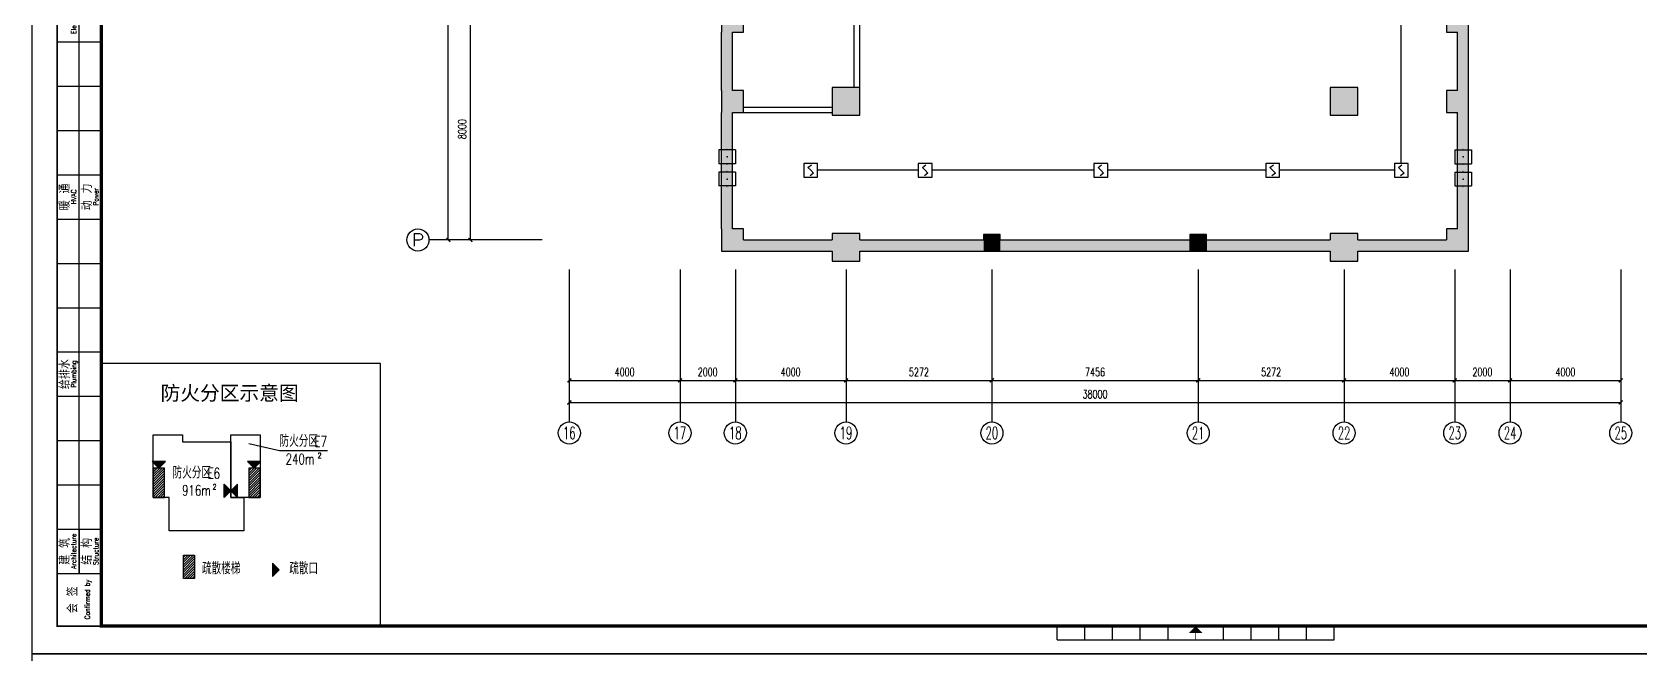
# Model space of a CAD drawing. Extents: x 190999 to 918899, y -200814 to 215286.
# Drawn here: x 190999 to 249101, y 155886 to 178335 of the extents above; entities that cross this region are included whole.
import ezdxf
from ezdxf.enums import TextEntityAlignment as Align

# ---------------------------------------------------------------- set-up
doc = ezdxf.new("R2010")
doc.units = 0
doc.header["$LTSCALE"] = 1000
doc.header["$MEASUREMENT"] = 0
doc.layers.get('Defpoints').update_dxf_attribs({"color": 1})
for name, color, linetype in [('00-EQUIP', 3, 'Continuous'), ('00-WIRE-4', 6, 'Continuous'), ('A-墙线', 2, 'Continuous'), ('AXIS', 3, 'Continuous'), ('AXIS_TEXT', 7, 'Continuous'), ('COLUMN', 2, 'Continuous'), ('PUB_HATCH', 250, 'Continuous'), ('PUB_TEXT', 7, 'Continuous'), ('WALL', 2, 'Continuous'), ('图框', 189, 'Continuous'), ('房间名称', 7, 'Continuous'), ('面积', 6, 'Continuous')]:
    doc.layers.add(name, color=color, linetype=linetype)
doc.styles.add('_TCH_AXIS', font='COMPLEX', dxfattribs={"bigfont": 'GBCBIG'})
doc.styles.add('_TCH_DIM', font='SIMPLEX', dxfattribs={"bigfont": 'GBCBIG'})
doc.styles.add('COMPLEX', font='COMPLEX')
doc.styles.add('DIM_FONT', font='SIMPLEX', dxfattribs={"width": 0.7, "bigfont": 'GBCBIG'})
doc.styles.add('HT', font='simhei.ttf')
doc.styles.get("Standard").update_dxf_attribs({"font": 'simhei.ttf'})
doc.styles.add('TKZ2_tjkts.shx', font='tjromant.shx', dxfattribs={"bigfont": 'tjkts.shx'})
doc.dimstyles.new('DIMN', dxfattribs={"dimtxt": 300, "dimasz": 100, "dimexe": 250, "dimexo": 300, "dimgap": 150, "dimtad": 1, "dimdec": 0, "dimzin": 0, "dimdsep": 46, "dimtxsty": 'DIM_FONT', "dimblk": 'ARCHTICK', "dimcen": 0.09, "dimclrt": 7, "dimazin": 2, "dimtfac": 1, "dimtdec": 0, "dimtix": 1, "dimtmove": 2, "dimatfit": 3, "dimfxl": 0, "dimtolj": 1, "dimtzin": 0, "dimarcsym": 0})
pattern_1 = [(45, (245909.43, 131715.776), (-44.90128, 44.90128), [])]

# ---------------------------------------------------------------- blocks, each defined once
blk = doc.blocks.new('TJAD_TK_A0')
at = {"layer": '图框'}
for p in [(2162, 399.3), (973, -441.7)]:
    blk.add_line(p, (973, 399.3), dxfattribs=at)
blk = doc.blocks.new('TJAD_TK_A1')
for p, q in [((517.38, 385.45), (517.38, 641.45)), ((509.38, 577.45), (525.38, 577.45)), ((509.38, 561.45), (525.38, 561.45)), ((509.38, 545.45), (525.38, 545.45)), ((509.38, 529.45), (525.38, 529.45)), ((509.38, 513.45), (525.38, 513.45)), ((509.38, 497.45), (525.38, 497.45)), ((509.38, 481.45), (525.38, 481.45)), ((509.38, 465.45), (525.38, 465.45)), ((509.38, 449.45), (525.38, 449.45)), ((509.38, 433.45), (525.38, 433.45)), ((509.38, 417.45), (525.38, 417.45)), ((509.38, 401.45), (525.38, 401.45)), ((517.38, 401.45), (517.38, 385.45)), ((509.38, 385.45), (525.38, 385.45))]:
    blk.add_line(p, q)
at = {"layer": '图框'}
for p, q in [((500.38, 356.45), (500.38, 950.45)), ((870.88, 361.45), (870.88, 366.45)), ((880.88, 361.45), (880.88, 366.45)), ((890.88, 361.45), (890.88, 366.45)), ((900.88, 361.45), (900.88, 366.45)), ((910.88, 361.45), (910.88, 366.45)), ((930.88, 361.45), (930.88, 366.45)), ((940.88, 361.45), (940.88, 366.45)), ((950.88, 361.45), (950.88, 366.45)), ((960.88, 361.45), (960.88, 366.45)), ((970.88, 361.45), (970.88, 366.45)), ((870.88, 361.45), (970.88, 361.45)), ((500.38, 356.45), (1341.38, 356.45))]:
    blk.add_line(p, q, dxfattribs=at)
at = {"layer": '图框', "const_width": 1.2}
blk.add_lwpolyline([(1331.38, 940.45), (525.38, 940.45), (525.38, 366.45), (1331.38, 366.45)], close=True, dxfattribs=at)
at = {"layer": '图框'}
for points, const_width in [([(525.38, 366.45), (509.38, 366.45), (509.38, 641.45), (525.38, 641.45)], 0.6), ([(920.88, 363.95), (920.88, 361.45)], 0.3)]:
    blk.add_lwpolyline(points, dxfattribs=dict(at, const_width=const_width))
blk.add_solid([(918.38, 363.95), (923.38, 363.95), (920.88, 366.45)], dxfattribs=at)
at = {"style": 'TKZ2_tjkts.shx', "width": 0.8}
for s, p in [('Electricity', (515.4, 585.45)), ('HVAC', (515.4, 521.45)), ('Power', (523.4, 521.45)), ('Plumbing', (515.4, 457.45)), ('Architecture', (515.4, 393.45)), ('Structure', (523.4, 393.45)), ('Confirmed by', (520.33, 376.06))]:
    blk.add_text(s, height=1.8, rotation=90, dxfattribs=at).set_placement(p, align=Align.MIDDLE_CENTER)
at = {"style": 'TKZ2_tjkts.shx'}
for s, p in [('暖 通', (512.17, 521.45)), ('动 力', (520.17, 521.45)), ('给排水', (512.17, 457.45)), ('建 筑', (512.17, 393.45)), ('结 构', (520.17, 393.45)), ('会 签', (515, 375.95))]:
    blk.add_text(s, height=3.6, rotation=90, dxfattribs=at).set_placement(p, align=Align.MIDDLE_CENTER)
blk = doc.blocks.new('_LINKPT1')
at = {"color": 0}
blk.add_line((0, 0), (0, 0), dxfattribs=at)
blk = doc.blocks.new('3S1KCGW2')
for p, q in [((0.5, 0.5), (-0.5, 0.5)), ((-0.5, 0.5), (-0.5, -0.5)), ((-0.2, 0.2), (0.05, 0.4)), ((0, 0), (-0.2, 0.2)), ((0, 0), (0.2, -0.2)), ((0.5, -0.5), (0.5, 0.5)), ((-0.5, -0.5), (0.5, -0.5)), ((0.2, -0.2), (-0.05, -0.4))]:
    blk.add_line(p, q)
at = {"const_width": 0.04, "flags": 128}
blk.add_lwpolyline([(-0.5, -0.5), (-0.5, 0.5), (0.5, 0.5), (0.5, -0.5)], close=True, dxfattribs=at)
at = {"xscale": 0.002, "yscale": 0.002, "zscale": 0.002}
for p in [(-0.5, 0), (0, 0.5), (0.5, 0), (0, -0.5)]:
    blk.add_blockref('_LINKPT1', p, dxfattribs=at)
at = {"flags": 9}
blk.add_attdef('A', (0, 0), '', height=0.00002, dxfattribs=at)
blk = doc.blocks.new('A$C4E7B0064')
for p, q in [((-600, 250), (-600, -250)), ((-600, 250), (0, 250)), ((0, 250), (0, -250)), ((-600, -250), (0, -250))]:
    blk.add_line(p, q)
at = {"const_width": 30}
for points in [[(-300, 250), (-300, 300)], [(-300, -250), (-300, -300)]]:
    blk.add_lwpolyline(points, dxfattribs=at)
blk.add_point((-300, 0))
blk = doc.blocks.new('_ArchTick')
at = {"const_width": 0.5}
blk.add_lwpolyline([(-0.7, -0.7), (0.7, 0.7)], dxfattribs=at)
blk = doc.blocks.new('*D1891')
at = {"layer": 'AXIS', "color": 0, "lineweight": -2}
for p, q in [((209133, 178833), (206589, 178833)), ((206839, 170833), (206839, 178833)), ((209133, 170833), (206589, 170833))]:
    blk.add_line(p, q, dxfattribs=at)
at = {"layer": 'Defpoints', "color": 0}
for p in [(206839, 178833), (209433, 178833), (209433, 170833)]:
    blk.add_point(p, dxfattribs=at)
at = {"layer": 'AXIS', "color": 0, "lineweight": -2, "xscale": 100, "yscale": 100, "zscale": 100}
for p, rotation in [((206839, 178833), 90), ((206839, 170833), 270)]:
    blk.add_blockref('_ArchTick', p, dxfattribs=dict(at, rotation=rotation))
at = {"layer": 'AXIS', "color": 7, "insert": (206539, 174833), "char_height": 300, "attachment_point": 5, "rotation": 90, "style": 'DIM_FONT'}
blk.add_mtext('\\A1;8000', dxfattribs=at)
blk = doc.blocks.new('*D1899')
at = {"layer": 'AXIS', "color": 0, "lineweight": -2}
for p, q in [((209133, 205133), (205789, 205133)), ((206039, 170833), (206039, 205133)), ((209133, 170833), (205789, 170833))]:
    blk.add_line(p, q, dxfattribs=at)
at = {"layer": 'Defpoints', "color": 0}
for p in [(206039, 205133), (209433, 205133), (209433, 170833)]:
    blk.add_point(p, dxfattribs=at)
at = {"layer": 'AXIS', "color": 0, "lineweight": -2, "xscale": 100, "yscale": 100, "zscale": 100}
for p, rotation in [((206039, 205133), 90), ((206039, 170833), 270)]:
    blk.add_blockref('_ArchTick', p, dxfattribs=dict(at, rotation=rotation))
at = {"layer": 'AXIS', "color": 7, "insert": (205739, 187983), "char_height": 300, "attachment_point": 5, "rotation": 90, "style": 'DIM_FONT'}
blk.add_mtext('\\A1;34300', dxfattribs=at)
blk = doc.blocks.new('*D1910')
at = {"layer": 'AXIS', "color": 0, "lineweight": -2}
for p, q in [((210412, 169461), (210412, 165511)), ((214412, 169461), (214412, 165511)), ((210412, 165761), (214412, 165761))]:
    blk.add_line(p, q, dxfattribs=at)
at = {"layer": 'Defpoints', "color": 0}
for p in [(210412, 169761), (214412, 169761), (214412, 165761)]:
    blk.add_point(p, dxfattribs=at)
at = {"layer": 'AXIS', "color": 0, "lineweight": -2, "xscale": 100, "yscale": 100, "zscale": 100, "rotation": 180}
blk.add_blockref('_ArchTick', (210412, 165761), dxfattribs=at)
at = {"layer": 'AXIS', "color": 0, "lineweight": -2, "xscale": 100, "yscale": 100, "zscale": 100}
blk.add_blockref('_ArchTick', (214412, 165761), dxfattribs=at)
at = {"layer": 'AXIS', "color": 7, "insert": (212412, 166061), "char_height": 300, "attachment_point": 5, "style": 'DIM_FONT'}
blk.add_mtext('\\A1;4000', dxfattribs=at)
blk = doc.blocks.new('*D1911')
at = {"layer": 'AXIS', "color": 0, "lineweight": -2}
for p, q in [((214412, 169461), (214412, 165511)), ((216412, 169461), (216412, 165511)), ((214412, 165761), (216412, 165761))]:
    blk.add_line(p, q, dxfattribs=at)
at = {"layer": 'Defpoints', "color": 0}
for p in [(214412, 169761), (216412, 169761), (216412, 165761)]:
    blk.add_point(p, dxfattribs=at)
at = {"layer": 'AXIS', "color": 0, "lineweight": -2, "xscale": 100, "yscale": 100, "zscale": 100, "rotation": 180}
blk.add_blockref('_ArchTick', (214412, 165761), dxfattribs=at)
at = {"layer": 'AXIS', "color": 0, "lineweight": -2, "xscale": 100, "yscale": 100, "zscale": 100}
blk.add_blockref('_ArchTick', (216412, 165761), dxfattribs=at)
at = {"layer": 'AXIS', "color": 7, "insert": (215412, 166061), "char_height": 300, "attachment_point": 5, "style": 'DIM_FONT'}
blk.add_mtext('\\A1;2000', dxfattribs=at)
blk = doc.blocks.new('*D1912')
at = {"layer": 'AXIS', "color": 0, "lineweight": -2}
for p, q in [((216412, 169461), (216412, 165511)), ((220412, 169461), (220412, 165511)), ((216412, 165761), (220412, 165761))]:
    blk.add_line(p, q, dxfattribs=at)
at = {"layer": 'Defpoints', "color": 0}
for p in [(216412, 169761), (220412, 169761), (220412, 165761)]:
    blk.add_point(p, dxfattribs=at)
at = {"layer": 'AXIS', "color": 0, "lineweight": -2, "xscale": 100, "yscale": 100, "zscale": 100, "rotation": 180}
blk.add_blockref('_ArchTick', (216412, 165761), dxfattribs=at)
at = {"layer": 'AXIS', "color": 0, "lineweight": -2, "xscale": 100, "yscale": 100, "zscale": 100}
blk.add_blockref('_ArchTick', (220412, 165761), dxfattribs=at)
at = {"layer": 'AXIS', "color": 7, "insert": (218412, 166061), "char_height": 300, "attachment_point": 5, "style": 'DIM_FONT'}
blk.add_mtext('\\A1;4000', dxfattribs=at)
blk = doc.blocks.new('*D1913')
at = {"layer": 'AXIS', "color": 0, "lineweight": -2}
for p, q in [((220412, 169461), (220412, 165511)), ((225684, 169461), (225684, 165511)), ((220412, 165761), (225684, 165761))]:
    blk.add_line(p, q, dxfattribs=at)
at = {"layer": 'Defpoints', "color": 0}
for p in [(220412, 169761), (225684, 169761), (225684, 165761)]:
    blk.add_point(p, dxfattribs=at)
at = {"layer": 'AXIS', "color": 0, "lineweight": -2, "xscale": 100, "yscale": 100, "zscale": 100, "rotation": 180}
blk.add_blockref('_ArchTick', (220412, 165761), dxfattribs=at)
at = {"layer": 'AXIS', "color": 0, "lineweight": -2, "xscale": 100, "yscale": 100, "zscale": 100}
blk.add_blockref('_ArchTick', (225684, 165761), dxfattribs=at)
at = {"layer": 'AXIS', "color": 7, "insert": (223048, 166061), "char_height": 300, "attachment_point": 5, "style": 'DIM_FONT'}
blk.add_mtext('\\A1;5272', dxfattribs=at)
blk = doc.blocks.new('*D1914')
at = {"layer": 'AXIS', "color": 0, "lineweight": -2}
for p, q in [((225684, 169461), (225684, 165511)), ((233140, 169461), (233140, 165511)), ((225684, 165761), (233140, 165761))]:
    blk.add_line(p, q, dxfattribs=at)
at = {"layer": 'Defpoints', "color": 0}
for p in [(225684, 169761), (233140, 169761), (233140, 165761)]:
    blk.add_point(p, dxfattribs=at)
at = {"layer": 'AXIS', "color": 0, "lineweight": -2, "xscale": 100, "yscale": 100, "zscale": 100, "rotation": 180}
blk.add_blockref('_ArchTick', (225684, 165761), dxfattribs=at)
at = {"layer": 'AXIS', "color": 0, "lineweight": -2, "xscale": 100, "yscale": 100, "zscale": 100}
blk.add_blockref('_ArchTick', (233140, 165761), dxfattribs=at)
at = {"layer": 'AXIS', "color": 7, "insert": (229412, 166061), "char_height": 300, "attachment_point": 5, "style": 'DIM_FONT'}
blk.add_mtext('\\A1;7456', dxfattribs=at)
blk = doc.blocks.new('*D1915')
at = {"layer": 'AXIS', "color": 0, "lineweight": -2}
for p, q in [((233140, 169461), (233140, 165511)), ((238412, 169461), (238412, 165511)), ((233140, 165761), (238412, 165761))]:
    blk.add_line(p, q, dxfattribs=at)
at = {"layer": 'Defpoints', "color": 0}
for p in [(233140, 169761), (238412, 169761), (238412, 165761)]:
    blk.add_point(p, dxfattribs=at)
at = {"layer": 'AXIS', "color": 0, "lineweight": -2, "xscale": 100, "yscale": 100, "zscale": 100, "rotation": 180}
blk.add_blockref('_ArchTick', (233140, 165761), dxfattribs=at)
at = {"layer": 'AXIS', "color": 0, "lineweight": -2, "xscale": 100, "yscale": 100, "zscale": 100}
blk.add_blockref('_ArchTick', (238412, 165761), dxfattribs=at)
at = {"layer": 'AXIS', "color": 7, "insert": (235776, 166061), "char_height": 300, "attachment_point": 5, "style": 'DIM_FONT'}
blk.add_mtext('\\A1;5272', dxfattribs=at)
blk = doc.blocks.new('*D1916')
at = {"layer": 'AXIS', "color": 0, "lineweight": -2}
for p, q in [((238412, 169461), (238412, 165511)), ((242412, 169461), (242412, 165511)), ((238412, 165761), (242412, 165761))]:
    blk.add_line(p, q, dxfattribs=at)
at = {"layer": 'Defpoints', "color": 0}
for p in [(238412, 169761), (242412, 169761), (242412, 165761)]:
    blk.add_point(p, dxfattribs=at)
at = {"layer": 'AXIS', "color": 0, "lineweight": -2, "xscale": 100, "yscale": 100, "zscale": 100, "rotation": 180}
blk.add_blockref('_ArchTick', (238412, 165761), dxfattribs=at)
at = {"layer": 'AXIS', "color": 0, "lineweight": -2, "xscale": 100, "yscale": 100, "zscale": 100}
blk.add_blockref('_ArchTick', (242412, 165761), dxfattribs=at)
at = {"layer": 'AXIS', "color": 7, "insert": (240412, 166061), "char_height": 300, "attachment_point": 5, "style": 'DIM_FONT'}
blk.add_mtext('\\A1;4000', dxfattribs=at)
blk = doc.blocks.new('*D1917')
at = {"layer": 'AXIS', "color": 0, "lineweight": -2}
for p, q in [((242412, 169461), (242412, 165511)), ((244412, 169461), (244412, 165511)), ((242412, 165761), (244412, 165761))]:
    blk.add_line(p, q, dxfattribs=at)
at = {"layer": 'Defpoints', "color": 0}
for p in [(242412, 169761), (244412, 169761), (244412, 165761)]:
    blk.add_point(p, dxfattribs=at)
at = {"layer": 'AXIS', "color": 0, "lineweight": -2, "xscale": 100, "yscale": 100, "zscale": 100, "rotation": 180}
blk.add_blockref('_ArchTick', (242412, 165761), dxfattribs=at)
at = {"layer": 'AXIS', "color": 0, "lineweight": -2, "xscale": 100, "yscale": 100, "zscale": 100}
blk.add_blockref('_ArchTick', (244412, 165761), dxfattribs=at)
at = {"layer": 'AXIS', "color": 7, "insert": (243412, 166061), "char_height": 300, "attachment_point": 5, "style": 'DIM_FONT'}
blk.add_mtext('\\A1;2000', dxfattribs=at)
blk = doc.blocks.new('*D1918')
at = {"layer": 'AXIS', "color": 0, "lineweight": -2}
for p, q in [((244412, 169461), (244412, 165511)), ((248412, 169461), (248412, 165511)), ((244412, 165761), (248412, 165761))]:
    blk.add_line(p, q, dxfattribs=at)
at = {"layer": 'Defpoints', "color": 0}
for p in [(244412, 169761), (248412, 169761), (248412, 165761)]:
    blk.add_point(p, dxfattribs=at)
at = {"layer": 'AXIS', "color": 0, "lineweight": -2, "xscale": 100, "yscale": 100, "zscale": 100, "rotation": 180}
blk.add_blockref('_ArchTick', (244412, 165761), dxfattribs=at)
at = {"layer": 'AXIS', "color": 0, "lineweight": -2, "xscale": 100, "yscale": 100, "zscale": 100}
blk.add_blockref('_ArchTick', (248412, 165761), dxfattribs=at)
at = {"layer": 'AXIS', "color": 7, "insert": (246412, 166061), "char_height": 300, "attachment_point": 5, "style": 'DIM_FONT'}
blk.add_mtext('\\A1;4000', dxfattribs=at)
blk = doc.blocks.new('*D1919')
at = {"layer": 'AXIS', "color": 0, "lineweight": -2}
for p, q in [((210412, 169461), (210412, 164711)), ((248412, 169461), (248412, 164711)), ((210412, 164961), (248412, 164961))]:
    blk.add_line(p, q, dxfattribs=at)
at = {"layer": 'Defpoints', "color": 0}
for p in [(210412, 169761), (248412, 169761), (248412, 164961)]:
    blk.add_point(p, dxfattribs=at)
at = {"layer": 'AXIS', "color": 0, "lineweight": -2, "xscale": 100, "yscale": 100, "zscale": 100, "rotation": 180}
blk.add_blockref('_ArchTick', (210412, 164961), dxfattribs=at)
at = {"layer": 'AXIS', "color": 0, "lineweight": -2, "xscale": 100, "yscale": 100, "zscale": 100}
blk.add_blockref('_ArchTick', (248412, 164961), dxfattribs=at)
at = {"layer": 'AXIS', "color": 7, "insert": (229412, 165261), "char_height": 300, "attachment_point": 5, "style": 'DIM_FONT'}
blk.add_mtext('\\A1;38000', dxfattribs=at)
blk = doc.blocks.new('_AXISO')
blk.add_circle((0, 0), 0.5)
at = {"layer": 'AXIS_TEXT', "style": 'COMPLEX', "width": 1.041667}
blk.add_attdef('A', text='', height=0.56, dxfattribs=at).set_placement((-0.25, -0.28), (0.25, -0.28), align=Align.FIT)
blk = doc.blocks.new('疏散')
at = {"layer": '面积'}
blk.add_hatch(color=3, dxfattribs=at).paths.add_polyline_path([(0, 0), (-1200, 1200), (1200, 1200)])
at = {"layer": '面积', "color": 7}
for p, q in [((0, 0), (-1200, 1200)), ((-1200, 1200), (1200, 1200)), ((0, 0), (1200, 1200))]:
    blk.add_line(p, q, dxfattribs=at)

msp = doc.modelspace()

# ---------------------------------------------------------------- hatches: boundary and pattern name
at = {"layer": 'PUB_HATCH'}
for points in [[(216712, 178332.8), (216712, 179132.8), (215912, 179132.8), (215912, 178332.8)], [(242112, 178332.8), (242912, 178332.8), (242912, 179132.8), (242112, 179132.8)], [(216312, 178332.8), (215912, 178332.8), (215912, 176232.8), (216312, 176232.8)], [(242912, 178332.8), (242512, 178332.8), (242512, 176232.8), (242912, 176232.8)], [(216712, 175432.8), (216712, 176232.8), (215912, 176232.8), (215912, 175432.8)], [(219912, 175332.8), (220912, 175332.8), (220912, 176332.8), (219912, 176332.8)], [(238912, 175332.8), (238912, 176332.8), (237912, 176332.8), (237912, 175332.8)], [(242112, 175432.8), (242912, 175432.8), (242912, 176232.8), (242112, 176232.8)], [(216312, 175432.8), (215912, 175432.8), (215912, 171232.8), (216312, 171232.8)], [(242912, 175432.8), (242512, 175432.8), (242512, 171232.8), (242912, 171232.8)], [(216712, 170432.8), (216712, 171232.8), (215912, 171232.8), (215912, 170432.8)], [(219912, 170432.8), (219912, 170832.8), (216712, 170832.8), (216712, 170432.8)], [(219912, 170060.8), (220912, 170060.8), (220912, 171060.8), (219912, 171060.8)], [(225383.4, 170432.8), (225383.4, 170832.8), (220912, 170832.8), (220912, 170432.8)], [(225383.4, 170432.8), (225983.4, 170432.8), (225983.4, 171032.8), (225383.4, 171032.8)], [(232840.5, 170432.8), (232840.5, 170832.8), (225983.4, 170832.8), (225983.4, 170432.8)], [(233440.5, 170432.8), (233440.5, 171032.8), (232840.5, 171032.8), (232840.5, 170432.8)], [(237912, 170432.8), (237912, 170832.8), (233440.5, 170832.8), (233440.5, 170432.8)], [(238912, 170060.8), (238912, 171060.8), (237912, 171060.8), (237912, 170060.8)], [(242112, 170432.8), (242112, 170832.8), (238912, 170832.8), (238912, 170432.8)], [(242112, 170432.8), (242912, 170432.8), (242912, 171232.8), (242112, 171232.8)]]:
    msp.add_hatch(color=256, dxfattribs=at).paths.add_polyline_path(points)
h = msp.add_hatch(dxfattribs=at)
h.set_pattern_fill('ANSI31', color=256, scale=40, style=0)
h.set_pattern_definition(pattern_1)
h.paths.add_polyline_path([(195784.5, 162595.7), (195374.5, 162595.7), (195374.5, 161535.7), (195784.5, 161535.7)])
h = msp.add_hatch(dxfattribs=at)
h.set_pattern_fill('ANSI31', color=256, scale=40, style=0)
h.set_pattern_definition(pattern_1)
h.paths.add_polyline_path([(199234.5, 162595.7), (198824.5, 162595.7), (198824.5, 161535.7), (199234.5, 161535.7)])
h = msp.add_hatch(dxfattribs=at)
h.set_pattern_fill('ANSI31', color=256, scale=40, style=0)
h.set_pattern_definition([(45, (235164.535, 153528.716), (-44.90128, 44.90128), [])])
h.paths.add_polyline_path([(196865.5, 158609.3), (196465.5, 158609.3), (196465.5, 159449.3), (196865.5, 159449.3)])

# ---------------------------------------------------------------- linework, layer by layer
msp.add_lwpolyline([(193498.5, 156886.5), (203589.3, 156886.5), (203589.3, 166376), (193498.5, 166376)], close=True)
msp.add_lwpolyline([(193498.5, 156886.5), (203589.3, 156886.5), (203589.3, 166376), (193498.5, 166376)], close=True)
at = {"layer": '00-WIRE-4'}
for p, q in [((240479.9, 173597.3), (240479.9, 180642.8)), ((223021.4, 173347.3), (219387, 173347.3)), ((229371.2, 173347.3), (223521.4, 173347.3)), ((235580.6, 173347.3), (229871.2, 173347.3)), ((240229.9, 173347.3), (236080.6, 173347.3))]:
    msp.add_line(p, q, dxfattribs=at)
at = {"layer": 'A-墙线'}
for p, q in [((220712, 176332.8), (220712, 182532.8)), ((220912, 176332.8), (220912, 182532.8)), ((216712, 175632.8), (219912, 175632.8)), ((216712, 175432.8), (219912, 175432.8))]:
    msp.add_line(p, q, dxfattribs=at)
at = {"layer": 'AXIS'}
for p, q in [((209433.5, 170832.8), (205339, 170832.8)), ((210412, 169761.2), (210412, 164261.2)), ((214412, 169761.2), (214412, 164261.2)), ((216412, 169761.2), (216412, 164261.2)), ((220412, 169761.2), (220412, 164261.2)), ((225684, 169761.2), (225684, 164261.2)), ((233139.9, 169761.2), (233139.9, 164261.2)), ((238412, 169761.2), (238412, 164261.2)), ((242412, 169761.2), (242412, 164261.2)), ((244412, 169761.2), (244412, 164261.2)), ((248412, 169761.2), (248412, 164261.2))]:
    msp.add_line(p, q, dxfattribs=at)
at = {"layer": 'COLUMN'}
for p, q in [((215912, 179132.8), (215912, 178332.8)), ((216712, 178332.8), (216712, 179132.8)), ((242112, 179132.8), (242112, 178332.8)), ((242912, 178332.8), (242912, 179132.8)), ((216312, 178332.8), (216712, 178332.8)), ((242112, 178332.8), (242512, 178332.8)), ((215912, 176232.8), (215912, 175432.8)), ((216712, 176232.8), (216312, 176232.8)), ((216712, 175432.8), (216712, 176232.8)), ((220912, 176332.8), (219912, 176332.8)), ((219912, 176332.8), (219912, 175332.8)), ((220912, 175332.8), (220912, 176332.8)), ((238912, 176332.8), (237912, 176332.8)), ((237912, 176332.8), (237912, 175332.8)), ((238912, 175332.8), (238912, 176332.8)), ((242512, 176232.8), (242112, 176232.8)), ((242112, 176232.8), (242112, 175432.8)), ((242912, 175432.8), (242912, 176232.8)), ((216312, 175432.8), (216712, 175432.8)), ((219912, 175332.8), (220912, 175332.8)), ((237912, 175332.8), (238912, 175332.8)), ((242112, 175432.8), (242512, 175432.8)), ((215912, 171232.8), (215912, 170432.8)), ((216712, 171232.8), (216312, 171232.8)), ((216712, 170832.8), (216712, 171232.8)), ((220912, 171060.8), (219912, 171060.8)), ((219912, 171060.8), (219912, 170832.8)), ((220912, 170832.8), (220912, 171060.8)), ((225983.4, 171032.8), (225383.4, 171032.8)), ((225383.4, 171032.8), (225383.4, 170832.8)), ((225983.4, 170832.8), (225983.4, 171032.8)), ((233440.5, 171032.8), (232840.5, 171032.8)), ((232840.5, 171032.8), (232840.5, 170432.8)), ((233440.5, 170432.8), (233440.5, 171032.8)), ((238912, 171060.8), (237912, 171060.8)), ((237912, 171060.8), (237912, 170832.8)), ((238912, 170832.8), (238912, 171060.8)), ((242512, 171232.8), (242112, 171232.8)), ((242112, 171232.8), (242112, 170832.8)), ((242912, 170432.8), (242912, 171232.8)), ((215912, 170432.8), (216712, 170432.8)), ((219912, 170432.8), (219912, 170060.8)), ((220912, 170060.8), (220912, 170432.8)), ((225383.4, 170432.8), (225657.4, 170432.8)), ((225657.4, 170432.8), (225983.4, 170432.8)), ((232840.5, 170432.8), (233440.5, 170432.8)), ((237912, 170432.8), (237912, 170060.8)), ((238912, 170060.8), (238912, 170432.8)), ((242112, 170432.8), (242912, 170432.8)), ((219912, 170060.8), (220912, 170060.8)), ((237912, 170060.8), (238912, 170060.8))]:
    msp.add_line(p, q, dxfattribs=at)
at = {"layer": 'PUB_HATCH', "color": 3}
msp.add_lwpolyline([(201669.4, 163215), (199934, 163215), (198829.6, 163469)], dxfattribs=at)
at = {"layer": 'PUB_TEXT'}
for points in [[(195784.5, 162595.7), (195374.5, 162595.7), (195374.5, 161535.7), (195784.5, 161535.7)], [(199234.5, 162595.7), (198824.5, 162595.7), (198824.5, 161535.7), (199234.5, 161535.7)], [(196865.5, 158609.3), (196465.5, 158609.3), (196465.5, 159449.3), (196865.5, 159449.3)]]:
    msp.add_lwpolyline(points, close=True, dxfattribs=at)
at = {"layer": 'WALL'}
for p, q in [((215912, 176232.8), (215912, 178332.8)), ((215912, 176232.8), (215912, 178332.8)), ((216312, 176232.8), (216312, 178332.8)), ((216312, 176232.8), (216312, 178332.8)), ((242512, 176232.8), (242512, 178332.8)), ((242512, 176232.8), (242512, 178332.8)), ((242912, 176232.8), (242912, 178332.8)), ((242912, 176232.8), (242912, 178332.8)), ((215912, 171232.8), (215912, 175432.8)), ((215912, 171232.8), (215912, 175432.8)), ((216312, 171232.8), (216312, 175432.8)), ((216312, 171232.8), (216312, 175432.8)), ((242512, 171232.8), (242512, 175432.8)), ((242512, 171232.8), (242512, 175432.8)), ((242912, 171232.8), (242912, 175432.8)), ((242912, 171232.8), (242912, 175432.8)), ((216712, 170832.8), (219912, 170832.8)), ((216712, 170832.8), (219912, 170832.8)), ((220912, 170832.8), (225383.4, 170832.8)), ((220912, 170832.8), (225383.4, 170832.8)), ((225983.4, 170832.8), (232840.5, 170832.8)), ((225983.4, 170832.8), (232840.5, 170832.8)), ((233440.5, 170832.8), (237912, 170832.8)), ((233440.5, 170832.8), (237912, 170832.8)), ((238912, 170832.8), (242112, 170832.8)), ((238912, 170832.8), (242112, 170832.8)), ((216712, 170432.8), (219912, 170432.8)), ((216712, 170432.8), (219912, 170432.8)), ((220912, 170432.8), (225383.4, 170432.8)), ((220912, 170432.8), (225383.4, 170432.8)), ((225983.4, 170432.8), (232840.5, 170432.8)), ((225983.4, 170432.8), (232840.5, 170432.8)), ((233440.5, 170432.8), (237912, 170432.8)), ((233440.5, 170432.8), (237912, 170432.8)), ((238912, 170432.8), (242112, 170432.8)), ((238912, 170432.8), (242112, 170432.8))]:
    msp.add_line(p, q, dxfattribs=at)
at = {"layer": '面积', "color": 7}
for points in [[(195954.5, 161535.7), (195374.5, 161535.7), (195374.5, 163795.7), (196434.5, 163795.7), (196434.5, 163545.7), (198174.5, 163545.7), (198174.5, 161875.7), (198174.5, 161875.7), (198174.5, 161535.7), (198654.5, 161535.7), (198654.5, 160325.7), (195954.5, 160325.7), (195954.5, 161535.7)], [(198174.5, 163545.7), (198174.5, 163795.7), (199234.5, 163795.7), (199234.5, 161535.7), (198174.5, 161535.7), (198174.5, 161875.7), (198174.5, 161875.7), (198174.5, 163545.7), (198174.5, 163545.7)]]:
    msp.add_lwpolyline(points, dxfattribs=at)

# ---------------------------------------------------------------- block references
at = {"xscale": -1}
for p in [(215812, 173832.8), (215812, 173032.8)]:
    msp.add_blockref('A$C4E7B0064', p, dxfattribs=at)
for p in [(243012, 173832.8), (243012, 173032.8)]:
    msp.add_blockref('A$C4E7B0064', p)
at = {"xscale": -0.2000000000116415, "yscale": 0.2000000000116415, "zscale": 0.2}
for p in [(195579.5, 162595.7), (199019.5, 162595.7)]:
    msp.add_blockref('疏散', p, dxfattribs=at)
at = {"yscale": 0.2000000000116415, "zscale": 0.2}
for xscale, rotation in [(0.2000000000116415, 90), (-0.2000000000116415, 270)]:
    msp.add_blockref('疏散', (198174.5, 161777.3), dxfattribs=dict(at, xscale=xscale, rotation=rotation))
at = {"layer": '00-EQUIP', "xscale": 500, "yscale": 500, "zscale": 500}
for p in [(219137, 173347.3), (223271.4, 173347.3), (229621.2, 173347.3), (235830.6, 173347.3), (240479.9, 173347.3)]:
    msp.add_blockref('3S1KCGW2', p, dxfattribs=at)
at = {"layer": 'AXIS'}
ref = msp.add_blockref('_AXISO', (204939, 170832.8), dxfattribs=dict(at, xscale=800, yscale=800, zscale=800))
ref.add_attrib('A', 'P', dxfattribs={"layer": 'AXIS_TEXT', "height": 452.5, "style": '_TCH_AXIS', "width": 1.235294}).set_placement((204712.7, 170606.5), (205165.3, 170606.5), align=Align.FIT)
ref = msp.add_blockref('_AXISO', (210412, 163861.2), dxfattribs=dict(at, xscale=800, yscale=800, zscale=800))
ref.add_attrib('A', '16', dxfattribs={"layer": 'AXIS_TEXT', "height": 452.55, "style": '_TCH_AXIS', "width": 0.724138}).set_placement((210185.7, 163635), (210638.2, 163635), align=Align.FIT)
ref = msp.add_blockref('_AXISO', (214412, 163861.2), dxfattribs=dict(at, xscale=800, yscale=800, zscale=800))
ref.add_attrib('A', '17', dxfattribs={"layer": 'AXIS_TEXT', "height": 452.55, "style": '_TCH_AXIS', "width": 0.724138}).set_placement((214185.7, 163635), (214638.2, 163635), align=Align.FIT)
ref = msp.add_blockref('_AXISO', (216412, 163861.2), dxfattribs=dict(at, xscale=800, yscale=800, zscale=800))
ref.add_attrib('A', '18', dxfattribs={"layer": 'AXIS_TEXT', "height": 452.55, "style": '_TCH_AXIS', "width": 0.724138}).set_placement((216185.7, 163635), (216638.2, 163635), align=Align.FIT)
ref = msp.add_blockref('_AXISO', (220412, 163861.2), dxfattribs=dict(at, xscale=800, yscale=800, zscale=800))
ref.add_attrib('A', '19', dxfattribs={"layer": 'AXIS_TEXT', "height": 452.55, "style": '_TCH_AXIS', "width": 0.724138}).set_placement((220185.7, 163635), (220638.2, 163635), align=Align.FIT)
ref = msp.add_blockref('_AXISO', (225684, 163861.2), dxfattribs=dict(at, xscale=800, yscale=800, zscale=800))
ref.add_attrib('A', '20', dxfattribs={"layer": 'AXIS_TEXT', "height": 452.55, "style": '_TCH_AXIS', "width": 0.617647}).set_placement((225457.8, 163635), (225910.3, 163635), align=Align.FIT)
ref = msp.add_blockref('_AXISO', (233139.9, 163861.2), dxfattribs=dict(at, xscale=800, yscale=800, zscale=800))
ref.add_attrib('A', '21', dxfattribs={"layer": 'AXIS_TEXT', "height": 452.55, "style": '_TCH_AXIS', "width": 0.724138}).set_placement((232913.6, 163635), (233366.2, 163635), align=Align.FIT)
ref = msp.add_blockref('_AXISO', (238412, 163861.2), dxfattribs=dict(at, xscale=800, yscale=800, zscale=800))
ref.add_attrib('A', '22', dxfattribs={"layer": 'AXIS_TEXT', "height": 452.55, "style": '_TCH_AXIS', "width": 0.617647}).set_placement((238185.7, 163635), (238638.2, 163635), align=Align.FIT)
ref = msp.add_blockref('_AXISO', (242412, 163861.2), dxfattribs=dict(at, xscale=800, yscale=800, zscale=800))
ref.add_attrib('A', '23', dxfattribs={"layer": 'AXIS_TEXT', "height": 452.55, "style": '_TCH_AXIS', "width": 0.617647}).set_placement((242185.7, 163635), (242638.2, 163635), align=Align.FIT)
ref = msp.add_blockref('_AXISO', (244412, 163861.2), dxfattribs=dict(at, xscale=800, yscale=800, zscale=800))
ref.add_attrib('A', '24', dxfattribs={"layer": 'AXIS_TEXT', "height": 452.55, "style": '_TCH_AXIS', "width": 0.583333}).set_placement((244185.7, 163635), (244638.2, 163635), align=Align.FIT)
ref = msp.add_blockref('_AXISO', (248412, 163861.2), dxfattribs=dict(at, xscale=800, yscale=800, zscale=800))
ref.add_attrib('A', '25', dxfattribs={"layer": 'AXIS_TEXT', "height": 452.55, "style": '_TCH_AXIS', "width": 0.617647}).set_placement((248185.7, 163635), (248638.2, 163635), align=Align.FIT)
at = {"layer": 'PUB_TEXT', "xscale": -0.2000000000116415, "yscale": 0.2000000000116415, "zscale": 0.2, "rotation": 90}
msp.add_blockref('疏散', (199920.1, 158915.9), dxfattribs=at)
at = {"layer": '图框', "xscale": 100, "yscale": 100}
for name, p, zscale in [('TJAD_TK_A1', (140960.6, 120241.6), 99.99999999999997), ('TJAD_TK_A0', (93698.6, 115956.8), 100)]:
    msp.add_blockref(name, p, dxfattribs=dict(at, zscale=zscale))

# ---------------------------------------------------------------- texts
at = {"layer": 'PUB_TEXT', "style": '_TCH_DIM'}
for s, p in [('防火分区', (199939.1, 163360.4)), ('防火分区', (196073.9, 162216.4)), ('疏散楼梯', (197134.6, 158758.9)), ('疏散口', (200290.2, 158758.9))]:
    msp.add_text(s, height=434.04, dxfattribs=at).set_placement(p)
at = {"layer": 'PUB_TEXT', "style": '_TCH_DIM', "width": 0.705882}
for s, height, p in [('E7', 382.5, (201202.9, 163360.4)), ('240m', 382.5, (200160.4, 162728.1)), ('2', 191.2, (201317.5, 162953.1)), ('E6', 382.5, (197337.7, 162216.4)), ('916m', 382.5, (196416.7, 161598.6)), ('2', 191.2, (197522.4, 161823.6))]:
    msp.add_text(s, height=height, dxfattribs=at).set_placement(p)
at = {"layer": '房间名称', "style": 'HT'}
msp.add_text('防火分区示意图', height=522.78, dxfattribs=at).set_placement((195638.7, 165042.9))

# ---------------------------------------------------------------- dimensions: what is measured, and where the dimension line sits
at = {"layer": 'AXIS'}
for p1, p2, distance, picture, middle in [((209433.5, 170832.8), (209433.5, 205132.8), 3394.4, '*D1899', (205739, 187982.8)), ((209433.5, 170832.8), (209433.5, 178832.8), 2594.4, '*D1891', (206539, 174832.8)), ((210412, 169761.2), (214412, 169761.2), -4000, '*D1910', (212412, 166061.2)), ((210412, 169761.2), (248412, 169761.2), -4800, '*D1919', (229412, 165261.2)), ((214412, 169761.2), (216412, 169761.2), -4000, '*D1911', (215412, 166061.2)), ((216412, 169761.2), (220412, 169761.2), -4000, '*D1912', (218412, 166061.2)), ((220412, 169761.2), (225684, 169761.2), -4000, '*D1913', (223048, 166061.2)), ((225684, 169761.2), (233139.9, 169761.2), -4000, '*D1914', (229412, 166061.2)), ((233139.9, 169761.2), (238412, 169761.2), -4000, '*D1915', (235775.9, 166061.2)), ((238412, 169761.2), (242412, 169761.2), -4000, '*D1916', (240412, 166061.2)), ((242412, 169761.2), (244412, 169761.2), -4000, '*D1917', (243412, 166061.2)), ((244412, 169761.2), (248412, 169761.2), -4000, '*D1918', (246412, 166061.2))]:
    dim = msp.add_aligned_dim(p1=p1, p2=p2, distance=distance, dimstyle='DIMN', dxfattribs=at)
    dim.commit()
    dim.dimension.update_dxf_attribs({"geometry": picture, "text_midpoint": middle})

doc.saveas('drawing.dxf')
